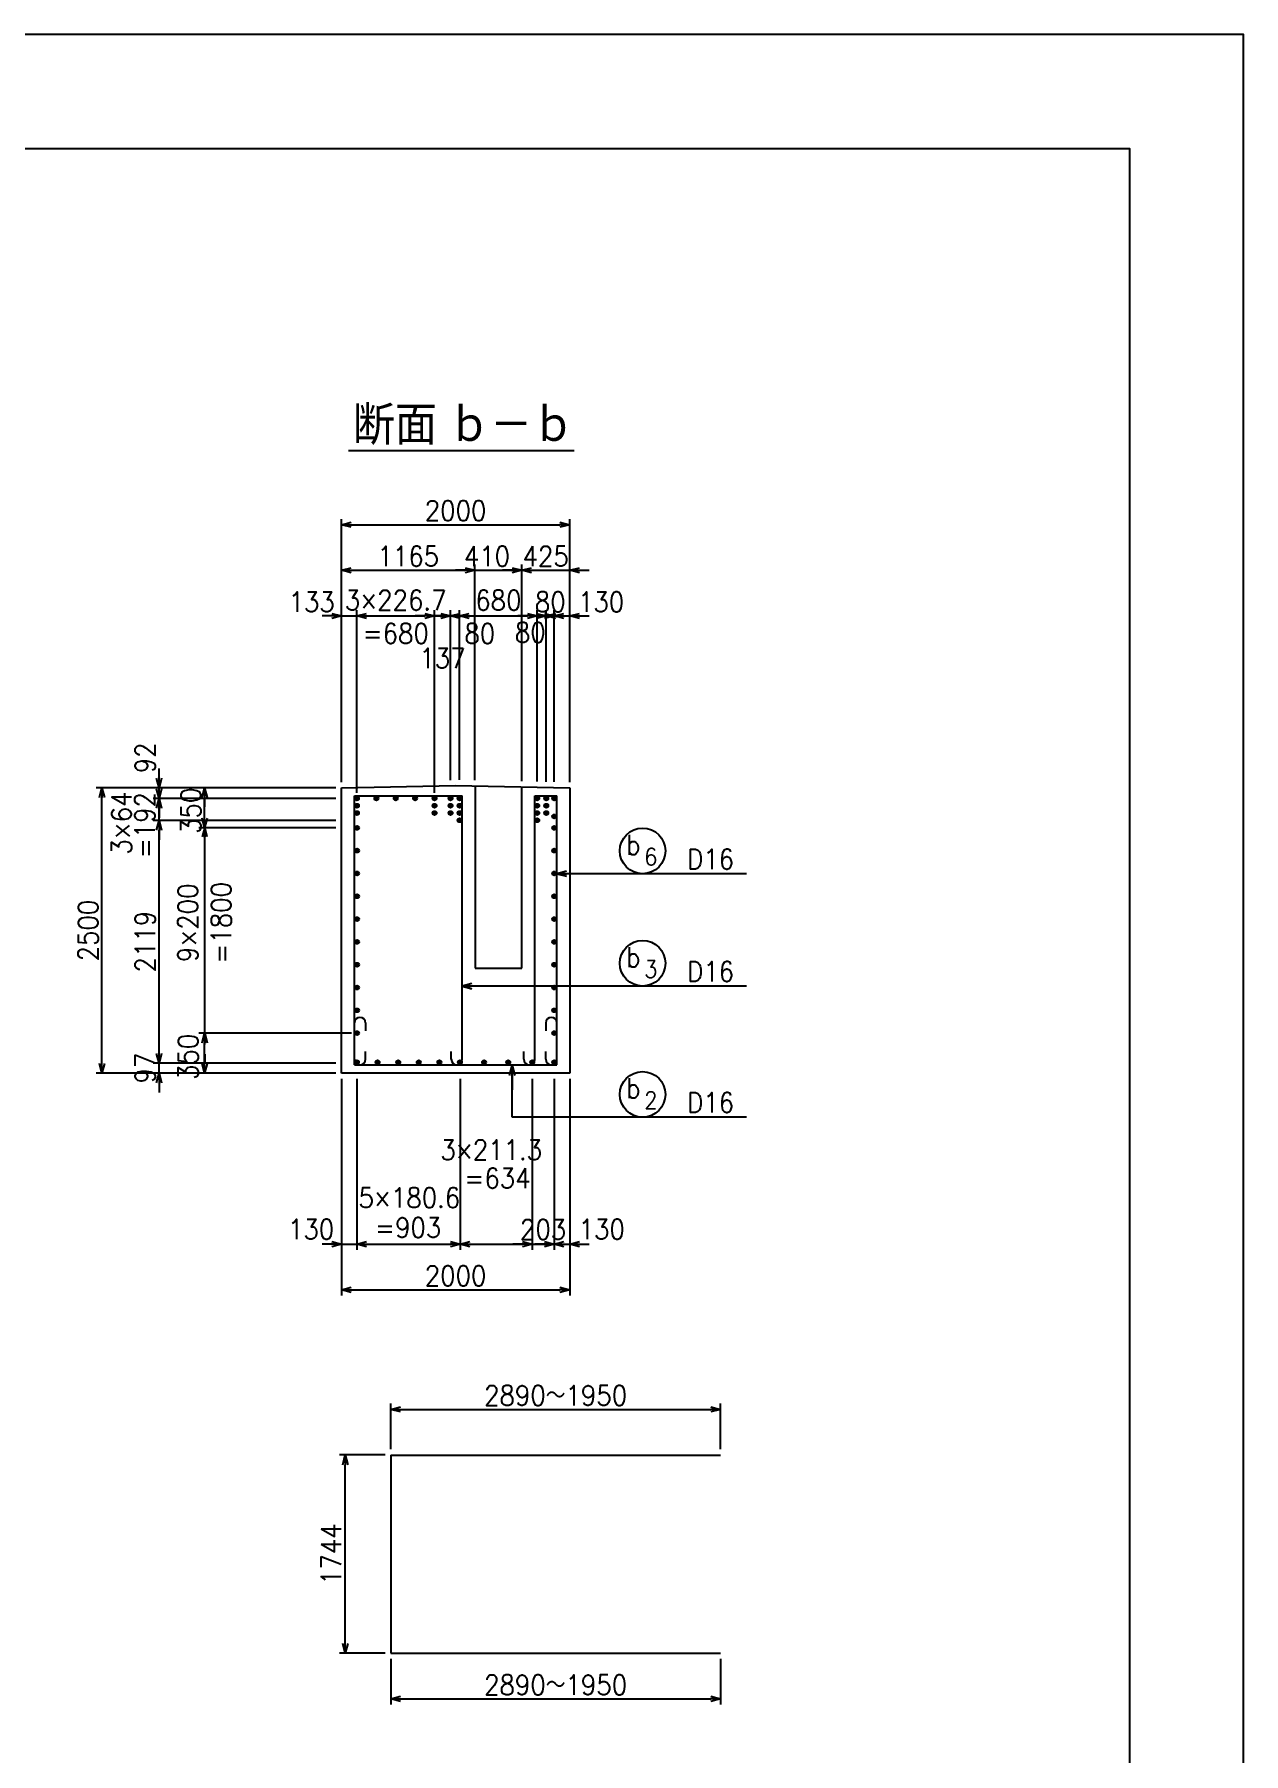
# Model space of a CAD drawing. Extents: x 22924 to 64974, y 77923 to 107623.
# Drawn here: x 54374 to 64974, y 92550 to 107623 of the extents above; entities that cross this region are included whole.
import ezdxf
from ezdxf.enums import TextEntityAlignment as Align

# ---------------------------------------------------------------- set-up
doc = ezdxf.new("R2010")
doc.units = 0
doc.header["$LTSCALE"] = 300
doc.header["$MEASUREMENT"] = 0
doc.layers.get('0').update_dxf_attribs({"linetype": 'CONTINUOUS'})
doc.layers.get('DEFPOINTS').update_dxf_attribs({"linetype": 'CONTINUOUS'})
for name, color, linetype in [('-ねじり鉄筋', 2, 'CONTINUOUS'), ('-コーベル', 2, 'CONTINUOUS'), ('-寸法', 1, 'CONTINUOUS'), ('-引き出し横', 1, 'CONTINUOUS'), ('-引き出し縦', 1, 'CONTINUOUS'), ('-構造', 3, 'CONTINUOUS'), ('-肋筋-桁', 3, 'CONTINUOUS'), ('-記号', 2, 'CONTINUOUS'), ('枠', 3, 'CONTINUOUS'), ('鉄筋', 2, 'CONTINUOUS')]:
    doc.layers.add(name, color=color, linetype=linetype)
doc.styles.add('MS明朝', font='MS PMincho.ttf')
doc.styles.add('romans', font='ROMANS.shx', dxfattribs={"width": 0.9, "bigfont": 'EXTFONT.shx'})
doc.styles.add('ｽﾀｲﾙ1', font='ROMANS.shx', dxfattribs={"bigfont": 'EXTFONT.shx'})
doc.dimstyles.new('ST-50', dxfattribs={"dimscale": 50, "dimtxt": 3.5, "dimasz": 1.7, "dimexe": 1, "dimexo": 1, "dimgap": 1, "dimtad": 0, "dimdec": 0, "dimzin": 0, "dimdsep": 46, "dimtxsty": 'romans', "dimblk": 'OPEN30', "dimcen": 1, "dimdle": 3, "dimclrd": 1, "dimclre": 1, "dimclrt": 3, "dimaunit": 1, "dimadec": 0, "dimazin": 0, "dimtfac": 1, "dimtdec": 0, "dimtix": 1, "dimtmove": 2, "dimatfit": 3, "dimldrblk": 'OPEN30', "dimfxl": 0, "dimtvp": 0.7, "dimtolj": 1, "dimtzin": 0, "dimarcsym": 0})
doc.dimstyles.new('矢', dxfattribs={"dimscale": 50, "dimtxt": 3.5, "dimasz": 1.7, "dimexe": 1, "dimexo": 0.7, "dimgap": 0.09, "dimtad": 0, "dimdec": 0, "dimzin": 0, "dimdsep": 46, "dimtxsty": 'romans', "dimblk": 'OPEN30', "dimcen": 1, "dimdle": 1, "dimclrd": 1, "dimclre": 1, "dimclrt": 3, "dimaunit": 1, "dimadec": 0, "dimazin": 0, "dimtfac": 1, "dimtdec": 0, "dimtix": 1, "dimtmove": 2, "dimatfit": 3, "dimldrblk": 'OPEN30', "dimfxl": 0, "dimtvp": 0.7, "dimtolj": 1, "dimtzin": 0, "dimarcsym": 0})

# ---------------------------------------------------------------- blocks, each defined once
blk = doc.blocks.new('_Open30')
at = {"color": 0, "lineweight": -2}
for p, q in [((-1, 0.27), (0, 0)), ((0, 0), (-1, -0.27)), ((0, 0), (-1, 0))]:
    blk.add_line(p, q, dxfattribs=at)
blk = doc.blocks.new('*D1')
at = {"layer": '-寸法', "color": 1, "linetype": 'Continuous', "lineweight": -2}
for p, q in [((57016, 101016), (55816, 101016)), ((55866, 100751), (55866, 100931)), ((57016, 100666), (55816, 100666))]:
    blk.add_line(p, q, dxfattribs=at)
at = {"layer": 'DEFPOINTS', "color": 0, "linetype": 'Continuous'}
for p in [(55866, 101016), (57066, 101016), (57066, 100666)]:
    blk.add_point(p, dxfattribs=at)
at = {"layer": '-寸法', "color": 1, "linetype": 'Continuous', "lineweight": -2, "xscale": 85, "yscale": 85, "zscale": 85}
for p, rotation in [((55866, 101016), 90), ((55866, 100666), 270)]:
    blk.add_blockref('_Open30', p, dxfattribs=dict(at, rotation=rotation))
at = {"layer": '-寸法', "color": 3, "linetype": 'Continuous', "insert": (55744, 100816), "char_height": 175, "attachment_point": 5, "rotation": 90, "style": 'romans'}
blk.add_mtext('\\A1;350', dxfattribs=at)
blk = doc.blocks.new('*D2')
at = {"layer": '-引き出し縦', "color": 1, "linetype": 'Continuous', "lineweight": -2}
for p, q in [((55466, 101101), (55466, 101186)), ((57016, 101016), (55416, 101016)), ((55466, 100924), (55466, 101016)), ((57016, 100924), (55416, 100924)), ((55466, 100839), (55466, 100754))]:
    blk.add_line(p, q, dxfattribs=at)
at = {"layer": 'DEFPOINTS', "color": 0, "linetype": 'Continuous'}
for p in [(55466, 101016), (57066, 101016), (57066, 100924)]:
    blk.add_point(p, dxfattribs=at)
at = {"layer": '-引き出し縦', "color": 1, "linetype": 'Continuous', "lineweight": -2, "xscale": 85, "yscale": 85, "zscale": 85}
for p, rotation in [((55466, 101016), 270), ((55466, 100924), 90)]:
    blk.add_blockref('_Open30', p, dxfattribs=dict(at, rotation=rotation))
at = {"layer": '-引き出し縦', "color": 3, "linetype": 'Continuous', "insert": (55344, 101280), "char_height": 175, "attachment_point": 5, "rotation": 90, "style": 'romans'}
blk.add_mtext('\\A1;92', dxfattribs=at)
blk = doc.blocks.new('*D3')
at = {"layer": '-引き出し縦', "color": 1, "linetype": 'Continuous', "lineweight": -2}
for p, q in [((55466, 101009), (55466, 101094)), ((57016, 100924), (55416, 100924)), ((55466, 100732), (55466, 100924)), ((57016, 100732), (55416, 100732)), ((55466, 100647), (55466, 100562))]:
    blk.add_line(p, q, dxfattribs=at)
at = {"layer": 'DEFPOINTS', "color": 0, "linetype": 'Continuous'}
for p in [(55466, 100924), (57066, 100924), (57066, 100732)]:
    blk.add_point(p, dxfattribs=at)
at = {"layer": '-引き出し縦', "color": 1, "linetype": 'Continuous', "lineweight": -2, "xscale": 85, "yscale": 85, "zscale": 85}
for p, rotation in [((55466, 100924), 270), ((55466, 100732), 90)]:
    blk.add_blockref('_Open30', p, dxfattribs=dict(at, rotation=rotation))
at = {"layer": '-引き出し縦', "color": 3, "linetype": 'Continuous', "insert": (55341, 100690), "char_height": 175, "attachment_point": 5, "rotation": 90, "style": 'romans'}
blk.add_mtext('\\A1;=192', dxfattribs=at)
blk = doc.blocks.new('*D4')
at = {"layer": '-引き出し縦', "color": 1, "linetype": 'Continuous', "lineweight": -2}
for p, q in [((55466, 98689), (55466, 98774)), ((57016, 98604), (55416, 98604)), ((55466, 98516), (55466, 98604)), ((57016, 98516), (55416, 98516)), ((55466, 98431), (55466, 98346))]:
    blk.add_line(p, q, dxfattribs=at)
at = {"layer": 'DEFPOINTS', "color": 0, "linetype": 'Continuous'}
for p in [(55466, 98604), (57066, 98604), (57066, 98516)]:
    blk.add_point(p, dxfattribs=at)
at = {"layer": '-引き出し縦', "color": 1, "linetype": 'Continuous', "lineweight": -2, "xscale": 85, "yscale": 85, "zscale": 85}
for p, rotation in [((55466, 98604), 270), ((55466, 98516), 90)]:
    blk.add_blockref('_Open30', p, dxfattribs=dict(at, rotation=rotation))
at = {"layer": '-引き出し縦', "color": 3, "linetype": 'Continuous', "insert": (55344, 98560), "char_height": 175, "attachment_point": 5, "rotation": 90, "style": 'romans'}
blk.add_mtext('\\A1;97', dxfattribs=at)
blk = doc.blocks.new('*D5')
at = {"layer": '-寸法', "color": 1, "linetype": 'Continuous', "lineweight": -2}
for p, q in [((57152, 98866), (55816, 98866)), ((55866, 98601), (55866, 98781)), ((57016, 98516), (55816, 98516))]:
    blk.add_line(p, q, dxfattribs=at)
at = {"layer": 'DEFPOINTS', "color": 0, "linetype": 'Continuous'}
for p in [(55866, 98866), (57202, 98866), (57066, 98516)]:
    blk.add_point(p, dxfattribs=at)
at = {"layer": '-寸法', "color": 1, "linetype": 'Continuous', "lineweight": -2, "xscale": 85, "yscale": 85, "zscale": 85}
for p, rotation in [((55866, 98866), 90), ((55866, 98516), 270)]:
    blk.add_blockref('_Open30', p, dxfattribs=dict(at, rotation=rotation))
at = {"layer": '-寸法', "color": 3, "linetype": 'Continuous', "insert": (55721, 98659), "char_height": 175, "attachment_point": 5, "rotation": 90, "style": 'romans'}
blk.add_mtext('\\A1;350', dxfattribs=at)
blk = doc.blocks.new('*D6')
at = {"layer": '-引き出し縦', "color": 1, "linetype": 'Continuous', "lineweight": -2}
for p, q in [((56966, 100732), (55416, 100732)), ((55466, 98689), (55466, 100647)), ((57016, 98604), (55416, 98604))]:
    blk.add_line(p, q, dxfattribs=at)
at = {"layer": 'DEFPOINTS', "color": 0, "linetype": 'Continuous'}
for p in [(55466, 100732), (57016, 100732), (57066, 98604)]:
    blk.add_point(p, dxfattribs=at)
at = {"layer": '-引き出し縦', "color": 1, "linetype": 'Continuous', "lineweight": -2, "xscale": 85, "yscale": 85, "zscale": 85}
for p, rotation in [((55466, 100732), 90), ((55466, 98604), 270)]:
    blk.add_blockref('_Open30', p, dxfattribs=dict(at, rotation=rotation))
at = {"layer": '-引き出し縦', "color": 3, "linetype": 'Continuous', "insert": (55344, 99668), "char_height": 175, "attachment_point": 5, "rotation": 90, "style": 'romans'}
blk.add_mtext('\\A1;2119', dxfattribs=at)
blk = doc.blocks.new('*D7')
at = {"layer": '-寸法', "color": 1, "linetype": 'Continuous', "lineweight": -2}
for p, q in [((57016, 101016), (54916, 101016)), ((54966, 98601), (54966, 100931)), ((57016, 98516), (54916, 98516))]:
    blk.add_line(p, q, dxfattribs=at)
at = {"layer": 'DEFPOINTS', "color": 0, "linetype": 'Continuous'}
for p in [(54966, 101016), (57066, 101016), (57066, 98516)]:
    blk.add_point(p, dxfattribs=at)
at = {"layer": '-寸法', "color": 1, "linetype": 'Continuous', "lineweight": -2, "xscale": 85, "yscale": 85, "zscale": 85}
for p, rotation in [((54966, 101016), 90), ((54966, 98516), 270)]:
    blk.add_blockref('_Open30', p, dxfattribs=dict(at, rotation=rotation))
at = {"layer": '-寸法', "color": 3, "linetype": 'Continuous', "insert": (54844, 99766), "char_height": 175, "attachment_point": 5, "rotation": 90, "style": 'romans'}
blk.add_mtext('\\A1;2500', dxfattribs=at)
blk = doc.blocks.new('*D127')
at = {"layer": '-寸法', "color": 1, "linetype": 'Continuous', "lineweight": -2}
for p, q in [((57499, 95218), (57499, 95618)), ((57584, 95568), (60303, 95568)), ((60388, 95218), (60388, 95618))]:
    blk.add_line(p, q, dxfattribs=at)
at = {"layer": 'DEFPOINTS', "color": 0, "linetype": 'Continuous'}
for p in [(60388, 95568), (57499, 95168), (60388, 95168)]:
    blk.add_point(p, dxfattribs=at)
at = {"layer": '-寸法', "color": 1, "linetype": 'Continuous', "lineweight": -2, "xscale": 85, "yscale": 85, "zscale": 85, "rotation": 180}
blk.add_blockref('_Open30', (57499, 95568), dxfattribs=at)
at = {"layer": '-寸法', "color": 1, "linetype": 'Continuous', "lineweight": -2, "xscale": 85, "yscale": 85, "zscale": 85}
blk.add_blockref('_Open30', (60388, 95568), dxfattribs=at)
at = {"layer": '-寸法', "color": 3, "linetype": 'Continuous', "insert": (58943, 95690), "char_height": 175, "attachment_point": 5, "style": 'romans'}
blk.add_mtext('\\A1;2890～1950', dxfattribs=at)
blk = doc.blocks.new('*D128')
at = {"layer": '-寸法', "color": 1, "linetype": 'Continuous', "lineweight": -2}
for p, q in [((57499, 93380), (57499, 92980)), ((60388, 93380), (60388, 92980)), ((57584, 93030), (60303, 93030))]:
    blk.add_line(p, q, dxfattribs=at)
at = {"layer": 'DEFPOINTS', "color": 0, "linetype": 'Continuous'}
for p in [(57499, 93430), (60388, 93430), (60388, 93030)]:
    blk.add_point(p, dxfattribs=at)
at = {"layer": '-寸法', "color": 1, "linetype": 'Continuous', "lineweight": -2, "xscale": 85, "yscale": 85, "zscale": 85, "rotation": 180}
blk.add_blockref('_Open30', (57499, 93030), dxfattribs=at)
at = {"layer": '-寸法', "color": 1, "linetype": 'Continuous', "lineweight": -2, "xscale": 85, "yscale": 85, "zscale": 85}
blk.add_blockref('_Open30', (60388, 93030), dxfattribs=at)
at = {"layer": '-寸法', "color": 3, "linetype": 'Continuous', "insert": (58943, 93152), "char_height": 175, "attachment_point": 5, "style": 'romans'}
blk.add_mtext('\\A1;2890～1950', dxfattribs=at)
blk = doc.blocks.new('*D132')
at = {"layer": '-寸法', "color": 1, "linetype": 'Continuous', "lineweight": -2}
for p, q in [((57449, 95168), (57049, 95168)), ((57099, 93515), (57099, 95083)), ((57449, 93430), (57049, 93430))]:
    blk.add_line(p, q, dxfattribs=at)
at = {"layer": 'DEFPOINTS', "color": 0, "linetype": 'Continuous'}
for p in [(57099, 95168), (57499, 95168), (57499, 93430)]:
    blk.add_point(p, dxfattribs=at)
at = {"layer": '-寸法', "color": 1, "linetype": 'Continuous', "lineweight": -2, "xscale": 85, "yscale": 85, "zscale": 85}
for p, rotation in [((57099, 95168), 90), ((57099, 93430), 270)]:
    blk.add_blockref('_Open30', p, dxfattribs=dict(at, rotation=rotation))
at = {"layer": '-寸法', "color": 3, "linetype": 'Continuous', "insert": (56976, 94299), "char_height": 175, "attachment_point": 5, "rotation": 90, "style": 'romans'}
blk.add_mtext('\\A1;1744', dxfattribs=at)
blk = doc.blocks.new('*D135')
at = {"layer": '-寸法', "color": 1, "linetype": 'Continuous', "lineweight": -2}
for p, q in [((58738, 98466), (58738, 96966)), ((58931, 98466), (58931, 96966)), ((58653, 97016), (58568, 97016)), ((58738, 97016), (58931, 97016)), ((59016, 97016), (59101, 97016))]:
    blk.add_line(p, q, dxfattribs=at)
at = {"layer": 'DEFPOINTS', "color": 0, "linetype": 'Continuous'}
for p in [(58738, 98516), (58931, 98516), (58931, 97016)]:
    blk.add_point(p, dxfattribs=at)
at = {"layer": '-寸法', "color": 1, "linetype": 'Continuous', "lineweight": -2, "xscale": 85, "yscale": 85, "zscale": 85}
blk.add_blockref('_Open30', (58738, 97016), dxfattribs=at)
at = {"layer": '-寸法', "color": 1, "linetype": 'Continuous', "lineweight": -2, "xscale": 85, "yscale": 85, "zscale": 85, "rotation": 180}
blk.add_blockref('_Open30', (58931, 97016), dxfattribs=at)
at = {"layer": '-寸法', "color": 3, "linetype": 'Continuous', "insert": (58833, 97145), "char_height": 175, "attachment_point": 5, "style": 'romans'}
blk.add_mtext('\\A1;203', dxfattribs=at)
blk = doc.blocks.new('*D136')
at = {"layer": '-寸法', "color": 1, "linetype": 'Continuous', "lineweight": -2}
for p, q in [((57066, 98466), (57066, 96566)), ((59066, 98466), (59066, 96566)), ((57151, 96616), (58981, 96616))]:
    blk.add_line(p, q, dxfattribs=at)
at = {"layer": 'DEFPOINTS', "color": 0, "linetype": 'Continuous'}
for p in [(57066, 98516), (59066, 98516), (59066, 96616)]:
    blk.add_point(p, dxfattribs=at)
at = {"layer": '-寸法', "color": 1, "linetype": 'Continuous', "lineweight": -2, "xscale": 85, "yscale": 85, "zscale": 85, "rotation": 180}
blk.add_blockref('_Open30', (57066, 96616), dxfattribs=at)
at = {"layer": '-寸法', "color": 1, "linetype": 'Continuous', "lineweight": -2, "xscale": 85, "yscale": 85, "zscale": 85}
blk.add_blockref('_Open30', (59066, 96616), dxfattribs=at)
at = {"layer": '-寸法', "color": 3, "linetype": 'Continuous', "insert": (58066, 96739), "char_height": 175, "attachment_point": 5, "style": 'romans'}
blk.add_mtext('\\A1;2000', dxfattribs=at)
blk = doc.blocks.new('*D137')
at = {"layer": '-寸法', "color": 1, "linetype": 'Continuous', "lineweight": -2}
for p, q in [((58105, 98466), (58105, 96966)), ((58738, 98466), (58738, 96966)), ((58190, 97016), (58653, 97016))]:
    blk.add_line(p, q, dxfattribs=at)
at = {"layer": 'DEFPOINTS', "color": 0, "linetype": 'Continuous'}
for p in [(58105, 98516), (58738, 98516), (58738, 97016)]:
    blk.add_point(p, dxfattribs=at)
at = {"layer": '-寸法', "color": 1, "linetype": 'Continuous', "lineweight": -2, "xscale": 85, "yscale": 85, "zscale": 85, "rotation": 180}
blk.add_blockref('_Open30', (58105, 97016), dxfattribs=at)
at = {"layer": '-寸法', "color": 1, "linetype": 'Continuous', "lineweight": -2, "xscale": 85, "yscale": 85, "zscale": 85}
blk.add_blockref('_Open30', (58738, 97016), dxfattribs=at)
at = {"layer": '-寸法', "color": 3, "linetype": 'Continuous', "insert": (58433, 97595), "char_height": 175, "attachment_point": 5, "style": 'romans'}
blk.add_mtext('\\A1;=634', dxfattribs=at)
blk = doc.blocks.new('*D138')
at = {"layer": '-寸法', "color": 1, "linetype": 'Continuous', "lineweight": -2}
for p, q in [((58646, 101075), (58646, 102974)), ((59066, 101066), (59066, 102974)), ((58561, 102924), (58476, 102924)), ((58646, 102924), (59066, 102924)), ((59151, 102924), (59236, 102924))]:
    blk.add_line(p, q, dxfattribs=at)
at = {"layer": 'DEFPOINTS', "color": 0, "linetype": 'Continuous'}
for p in [(59066, 102924), (58646, 101025), (59066, 101016)]:
    blk.add_point(p, dxfattribs=at)
at = {"layer": '-寸法', "color": 1, "linetype": 'Continuous', "lineweight": -2, "xscale": 85, "yscale": 85, "zscale": 85}
blk.add_blockref('_Open30', (58646, 102924), dxfattribs=at)
at = {"layer": '-寸法', "color": 1, "linetype": 'Continuous', "lineweight": -2, "xscale": 85, "yscale": 85, "zscale": 85, "rotation": 180}
blk.add_blockref('_Open30', (59066, 102924), dxfattribs=at)
at = {"layer": '-寸法', "color": 3, "linetype": 'Continuous', "insert": (58856, 103047), "char_height": 175, "attachment_point": 5, "style": 'romans'}
blk.add_mtext('\\A1;425', dxfattribs=at)
blk = doc.blocks.new('*D139')
at = {"layer": '-寸法', "color": 1, "linetype": 'Continuous', "lineweight": -2}
for p, q in [((58236, 101085), (58236, 102974)), ((58646, 101075), (58646, 102974)), ((58151, 102924), (58066, 102924)), ((58236, 102924), (58646, 102924)), ((58731, 102924), (58816, 102924))]:
    blk.add_line(p, q, dxfattribs=at)
at = {"layer": 'DEFPOINTS', "color": 0, "linetype": 'Continuous'}
for p in [(58646, 102924), (58236, 101035), (58646, 101025)]:
    blk.add_point(p, dxfattribs=at)
at = {"layer": '-寸法', "color": 1, "linetype": 'Continuous', "lineweight": -2, "xscale": 85, "yscale": 85, "zscale": 85}
blk.add_blockref('_Open30', (58236, 102924), dxfattribs=at)
at = {"layer": '-寸法', "color": 1, "linetype": 'Continuous', "lineweight": -2, "xscale": 85, "yscale": 85, "zscale": 85, "rotation": 180}
blk.add_blockref('_Open30', (58646, 102924), dxfattribs=at)
at = {"layer": '-寸法', "color": 3, "linetype": 'Continuous', "insert": (58341, 103047), "char_height": 175, "attachment_point": 5, "style": 'romans'}
blk.add_mtext('\\A1;410', dxfattribs=at)
blk = doc.blocks.new('*D140')
at = {"layer": '-寸法', "color": 1, "linetype": 'Continuous', "lineweight": -2}
for p, q in [((58101, 101136), (58101, 102574)), ((58186, 102524), (58696, 102524)), ((58781, 101122), (58781, 102574))]:
    blk.add_line(p, q, dxfattribs=at)
at = {"layer": 'DEFPOINTS', "color": 0, "linetype": 'Continuous'}
for p in [(58781, 102524), (58101, 101086), (58781, 101072)]:
    blk.add_point(p, dxfattribs=at)
at = {"layer": '-寸法', "color": 1, "linetype": 'Continuous', "lineweight": -2, "xscale": 85, "yscale": 85, "zscale": 85, "rotation": 180}
blk.add_blockref('_Open30', (58101, 102524), dxfattribs=at)
at = {"layer": '-寸法', "color": 1, "linetype": 'Continuous', "lineweight": -2, "xscale": 85, "yscale": 85, "zscale": 85}
blk.add_blockref('_Open30', (58781, 102524), dxfattribs=at)
at = {"layer": '-寸法', "color": 3, "linetype": 'Continuous', "insert": (58441, 102662), "char_height": 175, "attachment_point": 5, "style": 'romans'}
blk.add_mtext('\\A1;680', dxfattribs=at)
blk = doc.blocks.new('*D141')
at = {"layer": '-寸法', "color": 1, "linetype": 'Continuous', "lineweight": -2}
for p, q in [((57066, 101066), (57066, 103374)), ((57151, 103324), (58981, 103324)), ((59066, 101066), (59066, 103374))]:
    blk.add_line(p, q, dxfattribs=at)
at = {"layer": 'DEFPOINTS', "color": 0, "linetype": 'Continuous'}
for p in [(59066, 103324), (57066, 101016), (59066, 101016)]:
    blk.add_point(p, dxfattribs=at)
at = {"layer": '-寸法', "color": 1, "linetype": 'Continuous', "lineweight": -2, "xscale": 85, "yscale": 85, "zscale": 85, "rotation": 180}
blk.add_blockref('_Open30', (57066, 103324), dxfattribs=at)
at = {"layer": '-寸法', "color": 1, "linetype": 'Continuous', "lineweight": -2, "xscale": 85, "yscale": 85, "zscale": 85}
blk.add_blockref('_Open30', (59066, 103324), dxfattribs=at)
at = {"layer": '-寸法', "color": 3, "linetype": 'Continuous', "insert": (58066, 103447), "char_height": 175, "attachment_point": 5, "style": 'romans'}
blk.add_mtext('\\A1;2000', dxfattribs=at)
blk = doc.blocks.new('*D142')
at = {"layer": '-寸法', "color": 1, "linetype": 'Continuous', "lineweight": -2}
for p, q in [((57201, 98466), (57201, 96966)), ((58105, 98416), (58105, 96966)), ((57286, 97016), (58020, 97016))]:
    blk.add_line(p, q, dxfattribs=at)
at = {"layer": 'DEFPOINTS', "color": 0, "linetype": 'Continuous'}
for p in [(57201, 98516), (58105, 98466), (58105, 97016)]:
    blk.add_point(p, dxfattribs=at)
at = {"layer": '-寸法', "color": 1, "linetype": 'Continuous', "lineweight": -2, "xscale": 85, "yscale": 85, "zscale": 85, "rotation": 180}
blk.add_blockref('_Open30', (57201, 97016), dxfattribs=at)
at = {"layer": '-寸法', "color": 1, "linetype": 'Continuous', "lineweight": -2, "xscale": 85, "yscale": 85, "zscale": 85}
blk.add_blockref('_Open30', (58105, 97016), dxfattribs=at)
at = {"layer": '-寸法', "color": 3, "linetype": 'Continuous', "insert": (57650, 97162), "char_height": 175, "attachment_point": 5, "style": 'romans'}
blk.add_mtext('\\A1;=903', dxfattribs=at)
blk = doc.blocks.new('*D143')
at = {"layer": '-寸法', "color": 1, "linetype": 'Continuous', "lineweight": -2}
for p, q in [((57066, 98466), (57066, 96966)), ((57201, 98466), (57201, 96966)), ((56981, 97016), (56896, 97016)), ((57066, 97016), (57201, 97016)), ((57286, 97016), (57371, 97016))]:
    blk.add_line(p, q, dxfattribs=at)
at = {"layer": 'DEFPOINTS', "color": 0, "linetype": 'Continuous'}
for p in [(57066, 98516), (57201, 98516), (57201, 97016)]:
    blk.add_point(p, dxfattribs=at)
at = {"layer": '-寸法', "color": 1, "linetype": 'Continuous', "lineweight": -2, "xscale": 85, "yscale": 85, "zscale": 85}
blk.add_blockref('_Open30', (57066, 97016), dxfattribs=at)
at = {"layer": '-寸法', "color": 1, "linetype": 'Continuous', "lineweight": -2, "xscale": 85, "yscale": 85, "zscale": 85, "rotation": 180}
blk.add_blockref('_Open30', (57201, 97016), dxfattribs=at)
at = {"layer": '-寸法', "color": 3, "linetype": 'Continuous', "insert": (56799, 97147), "char_height": 175, "attachment_point": 5, "style": 'romans'}
blk.add_mtext('\\A1;130', dxfattribs=at)
blk = doc.blocks.new('*D144')
at = {"layer": '-構造', "color": 1, "linetype": 'Continuous', "lineweight": -2}
for p, q in [((57201, 100974), (57201, 102574)), ((57286, 102524), (57796, 102524)), ((57881, 100974), (57881, 102574))]:
    blk.add_line(p, q, dxfattribs=at)
at = {"layer": 'DEFPOINTS', "color": 0, "linetype": 'Continuous'}
for p in [(57881, 102524), (57201, 100924), (57881, 100924)]:
    blk.add_point(p, dxfattribs=at)
at = {"layer": '-構造', "color": 1, "linetype": 'Continuous', "lineweight": -2, "xscale": 85, "yscale": 85, "zscale": 85, "rotation": 180}
blk.add_blockref('_Open30', (57201, 102524), dxfattribs=at)
at = {"layer": '-構造', "color": 1, "linetype": 'Continuous', "lineweight": -2, "xscale": 85, "yscale": 85, "zscale": 85}
blk.add_blockref('_Open30', (57881, 102524), dxfattribs=at)
at = {"layer": '-構造', "color": 3, "linetype": 'Continuous', "insert": (57541, 102517), "char_height": 175, "attachment_point": 5, "style": 'romans'}
blk.add_mtext('\\A1;3×226.7\\P=680', dxfattribs=at)
blk = doc.blocks.new('*D145')
at = {"layer": '-寸法', "color": 1, "linetype": 'Continuous', "lineweight": -2}
for p, q in [((56981, 102524), (56896, 102524)), ((57066, 101066), (57066, 102574)), ((57066, 102524), (57201, 102524)), ((57201, 101069), (57201, 102574)), ((57286, 102524), (57371, 102524))]:
    blk.add_line(p, q, dxfattribs=at)
at = {"layer": 'DEFPOINTS', "color": 0, "linetype": 'Continuous'}
for p in [(57201, 102524), (57066, 101016), (57201, 101019)]:
    blk.add_point(p, dxfattribs=at)
at = {"layer": '-寸法', "color": 1, "linetype": 'Continuous', "lineweight": -2, "xscale": 85, "yscale": 85, "zscale": 85}
blk.add_blockref('_Open30', (57066, 102524), dxfattribs=at)
at = {"layer": '-寸法', "color": 1, "linetype": 'Continuous', "lineweight": -2, "xscale": 85, "yscale": 85, "zscale": 85, "rotation": 180}
blk.add_blockref('_Open30', (57201, 102524), dxfattribs=at)
at = {"layer": '-寸法', "color": 3, "linetype": 'Continuous', "insert": (56804, 102647), "char_height": 175, "attachment_point": 5, "style": 'romans'}
blk.add_mtext('\\A1;133', dxfattribs=at)
blk = doc.blocks.new('*D146')
at = {"layer": '-寸法', "color": 1, "linetype": 'Continuous', "lineweight": -2}
for p, q in [((57066, 101066), (57066, 102974)), ((58236, 101085), (58236, 102974)), ((57151, 102924), (58151, 102924))]:
    blk.add_line(p, q, dxfattribs=at)
at = {"layer": 'DEFPOINTS', "color": 0, "linetype": 'Continuous'}
for p in [(58236, 102924), (57066, 101016), (58236, 101035)]:
    blk.add_point(p, dxfattribs=at)
at = {"layer": '-寸法', "color": 1, "linetype": 'Continuous', "lineweight": -2, "xscale": 85, "yscale": 85, "zscale": 85, "rotation": 180}
blk.add_blockref('_Open30', (57066, 102924), dxfattribs=at)
at = {"layer": '-寸法', "color": 1, "linetype": 'Continuous', "lineweight": -2, "xscale": 85, "yscale": 85, "zscale": 85}
blk.add_blockref('_Open30', (58236, 102924), dxfattribs=at)
at = {"layer": '-寸法', "color": 3, "linetype": 'Continuous', "insert": (57651, 103047), "char_height": 175, "attachment_point": 5, "style": 'romans'}
blk.add_mtext('\\A1;1165', dxfattribs=at)
blk = doc.blocks.new('*D147')
at = {"layer": '-構造', "color": 1, "linetype": 'Continuous', "lineweight": -2}
for p, q in [((57796, 102524), (57711, 102524)), ((57881, 100974), (57881, 102574)), ((57881, 102524), (58021, 102524)), ((58021, 101135), (58021, 102574)), ((58106, 102524), (58191, 102524))]:
    blk.add_line(p, q, dxfattribs=at)
at = {"layer": 'DEFPOINTS', "color": 0, "linetype": 'Continuous'}
for p in [(58021, 102524), (58021, 101085), (57881, 100924)]:
    blk.add_point(p, dxfattribs=at)
at = {"layer": '-構造', "color": 1, "linetype": 'Continuous', "lineweight": -2, "xscale": 85, "yscale": 85, "zscale": 85}
blk.add_blockref('_Open30', (57881, 102524), dxfattribs=at)
at = {"layer": '-構造', "color": 1, "linetype": 'Continuous', "lineweight": -2, "xscale": 85, "yscale": 85, "zscale": 85, "rotation": 180}
blk.add_blockref('_Open30', (58021, 102524), dxfattribs=at)
at = {"layer": '-構造', "color": 3, "linetype": 'Continuous', "insert": (57951, 102154), "char_height": 175, "attachment_point": 5, "style": 'romans'}
blk.add_mtext('\\A1;137', dxfattribs=at)
blk = doc.blocks.new('*D148')
at = {"layer": '-寸法', "color": 1, "linetype": 'Continuous', "lineweight": -2}
for p, q in [((57936, 102524), (57851, 102524)), ((58021, 101085), (58021, 102574)), ((58021, 102524), (58101, 102524)), ((58101, 101086), (58101, 102574)), ((58186, 102524), (58271, 102524))]:
    blk.add_line(p, q, dxfattribs=at)
at = {"layer": 'DEFPOINTS', "color": 0, "linetype": 'Continuous'}
for p in [(58101, 102524), (58021, 101035), (58101, 101036)]:
    blk.add_point(p, dxfattribs=at)
at = {"layer": '-寸法', "color": 1, "linetype": 'Continuous', "lineweight": -2, "xscale": 85, "yscale": 85, "zscale": 85}
blk.add_blockref('_Open30', (58021, 102524), dxfattribs=at)
at = {"layer": '-寸法', "color": 1, "linetype": 'Continuous', "lineweight": -2, "xscale": 85, "yscale": 85, "zscale": 85, "rotation": 180}
blk.add_blockref('_Open30', (58101, 102524), dxfattribs=at)
at = {"layer": '-寸法', "color": 3, "linetype": 'Continuous', "insert": (58278, 102370), "char_height": 175, "attachment_point": 5, "style": 'romans'}
blk.add_mtext('\\A1;80', dxfattribs=at)
blk = doc.blocks.new('*D149')
at = {"layer": '-寸法', "color": 1, "linetype": 'Continuous', "lineweight": -2}
for p, q in [((58931, 98466), (58931, 96966)), ((59066, 98466), (59066, 96966)), ((58846, 97016), (58761, 97016)), ((58931, 97016), (59066, 97016)), ((59151, 97016), (59236, 97016))]:
    blk.add_line(p, q, dxfattribs=at)
at = {"layer": 'DEFPOINTS', "color": 0, "linetype": 'Continuous'}
for p in [(58931, 98516), (59066, 98516), (59066, 97016)]:
    blk.add_point(p, dxfattribs=at)
at = {"layer": '-寸法', "color": 1, "linetype": 'Continuous', "lineweight": -2, "xscale": 85, "yscale": 85, "zscale": 85}
blk.add_blockref('_Open30', (58931, 97016), dxfattribs=at)
at = {"layer": '-寸法', "color": 1, "linetype": 'Continuous', "lineweight": -2, "xscale": 85, "yscale": 85, "zscale": 85, "rotation": 180}
blk.add_blockref('_Open30', (59066, 97016), dxfattribs=at)
at = {"layer": '-寸法', "color": 3, "linetype": 'Continuous', "insert": (59347, 97147), "char_height": 175, "attachment_point": 5, "style": 'romans'}
blk.add_mtext('\\A1;130', dxfattribs=at)
blk = doc.blocks.new('*D150')
at = {"layer": '-寸法', "color": 1, "linetype": 'Continuous', "lineweight": -2}
for p, q in [((58776, 102524), (58691, 102524)), ((58861, 101120), (58861, 102574)), ((58861, 102524), (58931, 102524)), ((58931, 101069), (58931, 102574)), ((59016, 102524), (59101, 102524))]:
    blk.add_line(p, q, dxfattribs=at)
at = {"layer": 'DEFPOINTS', "color": 0, "linetype": 'Continuous'}
for p in [(58931, 102524), (58861, 101070), (58931, 101019)]:
    blk.add_point(p, dxfattribs=at)
at = {"layer": '-寸法', "color": 1, "linetype": 'Continuous', "lineweight": -2, "xscale": 85, "yscale": 85, "zscale": 85}
blk.add_blockref('_Open30', (58861, 102524), dxfattribs=at)
at = {"layer": '-寸法', "color": 1, "linetype": 'Continuous', "lineweight": -2, "xscale": 85, "yscale": 85, "zscale": 85, "rotation": 180}
blk.add_blockref('_Open30', (58931, 102524), dxfattribs=at)
at = {"layer": '-寸法', "color": 3, "linetype": 'Continuous', "insert": (58896, 102647), "char_height": 175, "attachment_point": 5, "style": 'romans'}
blk.add_mtext('\\A1;80', dxfattribs=at)
blk = doc.blocks.new('*D151')
at = {"layer": '-寸法', "color": 1, "linetype": 'Continuous', "lineweight": -2}
for p, q in [((58846, 102524), (58761, 102524)), ((58931, 101069), (58931, 102574)), ((58931, 102524), (59066, 102524)), ((59066, 101066), (59066, 102574)), ((59151, 102524), (59236, 102524))]:
    blk.add_line(p, q, dxfattribs=at)
at = {"layer": 'DEFPOINTS', "color": 0, "linetype": 'Continuous'}
for p in [(59066, 102524), (58931, 101019), (59066, 101016)]:
    blk.add_point(p, dxfattribs=at)
at = {"layer": '-寸法', "color": 1, "linetype": 'Continuous', "lineweight": -2, "xscale": 85, "yscale": 85, "zscale": 85}
blk.add_blockref('_Open30', (58931, 102524), dxfattribs=at)
at = {"layer": '-寸法', "color": 1, "linetype": 'Continuous', "lineweight": -2, "xscale": 85, "yscale": 85, "zscale": 85, "rotation": 180}
blk.add_blockref('_Open30', (59066, 102524), dxfattribs=at)
at = {"layer": '-寸法', "color": 3, "linetype": 'Continuous', "insert": (59342, 102647), "char_height": 175, "attachment_point": 5, "style": 'romans'}
blk.add_mtext('\\A1;130', dxfattribs=at)
blk = doc.blocks.new('*D152')
at = {"layer": '-寸法', "color": 1, "linetype": 'Continuous', "lineweight": -2}
for p, q in [((58696, 102524), (58611, 102524)), ((58781, 101072), (58781, 102574)), ((58781, 102524), (58861, 102524)), ((58861, 101070), (58861, 102574)), ((58946, 102524), (59031, 102524))]:
    blk.add_line(p, q, dxfattribs=at)
at = {"layer": 'DEFPOINTS', "color": 0, "linetype": 'Continuous'}
for p in [(58861, 102524), (58781, 101022), (58861, 101020)]:
    blk.add_point(p, dxfattribs=at)
at = {"layer": '-寸法', "color": 1, "linetype": 'Continuous', "lineweight": -2, "xscale": 85, "yscale": 85, "zscale": 85}
blk.add_blockref('_Open30', (58781, 102524), dxfattribs=at)
at = {"layer": '-寸法', "color": 1, "linetype": 'Continuous', "lineweight": -2, "xscale": 85, "yscale": 85, "zscale": 85, "rotation": 180}
blk.add_blockref('_Open30', (58861, 102524), dxfattribs=at)
at = {"layer": '-寸法', "color": 3, "linetype": 'Continuous', "insert": (58721, 102380), "char_height": 175, "attachment_point": 5, "style": 'romans'}
blk.add_mtext('\\A1;80', dxfattribs=at)

msp = doc.modelspace()

# ---------------------------------------------------------------- linework, layer by layer
at = {"layer": '-ねじり鉄筋', "color": 2, "linetype": 'Continuous'}
for centre, radius in [((58930.6, 100766.3), 17.5), ((58930.6, 100766.3), 8.75), ((57202.4, 100666.3), 17.5), ((57202.4, 100666.3), 8.75), ((58930.6, 100666.3), 17.5), ((58930.6, 100666.3), 8.75), ((57202.4, 100466.3), 17.5), ((57202.4, 100466.3), 8.75), ((58930.6, 100466.3), 17.5), ((58930.6, 100466.3), 8.75), ((57202.4, 100266.3), 17.5), ((57202.4, 100266.3), 8.75), ((58930.6, 100266.3), 17.5), ((58930.6, 100266.3), 8.75), ((57202.4, 100066.3), 17.5), ((57202.4, 100066.3), 8.75), ((58930.6, 100066.3), 17.5), ((58930.6, 100066.3), 8.75), ((57202.4, 99866.3), 17.5), ((57202.4, 99866.3), 8.75), ((58930.6, 99866.3), 17.5), ((58930.6, 99866.3), 8.75), ((57202.4, 99666.3), 17.5), ((57202.4, 99666.3), 8.75), ((58930.6, 99666.3), 17.5), ((58930.6, 99666.3), 8.75), ((57202.4, 99466.3), 17.5), ((58930.6, 99466.3), 17.5), ((57202.4, 99466.3), 8.75), ((58930.6, 99466.3), 8.75), ((57202.4, 99266.3), 17.5), ((57202.4, 99266.3), 8.75), ((58930.6, 99266.3), 17.5), ((58930.6, 99266.3), 8.75), ((57202.4, 99066.3), 17.5), ((57202.4, 99066.3), 8.75), ((58930.6, 99066.3), 17.5), ((58930.6, 99066.3), 8.75), ((57202.4, 98866.3), 17.5), ((58930.6, 98866.3), 17.5), ((57202.4, 98866.3), 8.75), ((58930.6, 98866.3), 8.75), ((57201.4, 98611.3), 17.5), ((57201.4, 98611.3), 8.75), ((57382.1, 98611.3), 17.5), ((57382.1, 98611.3), 8.75), ((57562.7, 98611.3), 17.5), ((57562.7, 98611.3), 8.75), ((57743.3, 98611.3), 17.5), ((57743.3, 98611.3), 8.75), ((57923.9, 98611.3), 17.5), ((57923.9, 98611.3), 8.75), ((58104.5, 98611.3), 17.5), ((58104.5, 98611.3), 8.75), ((58315.8, 98611.3), 17.5), ((58315.8, 98611.3), 8.75), ((58527.1, 98611.3), 17.5), ((58527.1, 98611.3), 8.75), ((58738.4, 98611.3), 17.5), ((58738.4, 98611.3), 8.75), ((58931.4, 98611.3), 17.5), ((58931.4, 98611.3), 8.75)]:
    msp.add_circle(centre, radius, dxfattribs=at)
at = {"layer": '-コーベル', "color": 2, "linetype": 'Continuous'}
for centre, radius in [((58021.4, 100924.3), 17.5), ((58021.4, 100860.3), 17.5), ((58021.4, 100924.3), 8.75), ((58021.4, 100860.3), 8.75), ((58101.4, 100924.3), 17.5), ((58101.4, 100860.3), 17.5), ((58101.4, 100924.3), 8.75), ((58101.4, 100860.3), 8.75), ((58781.4, 100924.3), 17.5), ((58781.4, 100860.3), 17.5), ((58781.4, 100924.3), 8.75), ((58781.4, 100860.3), 8.75), ((58861.4, 100924.3), 17.5), ((58861.4, 100860.3), 17.5), ((58861.4, 100924.3), 8.75), ((58861.4, 100860.3), 8.75), ((58021.4, 100796.3), 17.5), ((58021.4, 100796.3), 8.75), ((58101.4, 100796.3), 17.5), ((58101.4, 100732.3), 17.5), ((58101.4, 100796.3), 8.75), ((58101.4, 100732.3), 8.75), ((58781.4, 100796.3), 17.5), ((58781.4, 100732.3), 17.5), ((58781.4, 100796.3), 8.75), ((58781.4, 100732.3), 8.75), ((58861.4, 100796.3), 17.5), ((58861.4, 100796.3), 8.75)]:
    msp.add_circle(centre, radius, dxfattribs=at)
at = {"layer": '-寸法', "linetype": 'Continuous'}
msp.add_line((55866.4, 99505.5), (55866.4, 100477), dxfattribs=at)
at = {"layer": '-引き出し横', "linetype": 'Continuous'}
for p, q in [((58561.5, 98129.4), (58561.5, 98581.4)), ((60616.2, 98129.4), (58561.5, 98129.4))]:
    msp.add_line(p, q, dxfattribs=at)
at = {"layer": '-引き出し横', "linetype": 'Continuous', "flags": 128}
for points in [[(60616.2, 100264.3), (58972.1, 100264.3)], [(60616.2, 99278.7), (58123.9, 99278.7)]]:
    msp.add_lwpolyline(points, dxfattribs=at)
at = {"layer": '-引き出し横', "linetype": 'Continuous'}
for centre in [(59705.3, 100464.3), (59705.3, 99478.7), (59705.3, 98329.4)]:
    msp.add_circle(centre, 200, dxfattribs=at)
at = {"layer": '-引き出し縦', "color": 1, "linetype": 'Continuous'}
for p, q in [((55866.4, 100851.3), (55866.4, 100936.3)), ((55866.4, 98766.3), (55866.4, 100666.3)), ((55866.4, 98681.3), (55866.4, 98596.3))]:
    msp.add_line(p, q, dxfattribs=at)
at = {"layer": '-構造', "color": 3, "linetype": 'Continuous'}
for p, q in [((57066.4, 101016.3), (58066.4, 101036.3)), ((57066.4, 98516.3), (57066.4, 101016.3)), ((58066.4, 101036.3), (59066.4, 101016.3)), ((58236.4, 101034.9), (58236.4, 99436.3)), ((58646.4, 99436.3), (58646.4, 101026.7)), ((59066.4, 101016.3), (59066.4, 98516.3)), ((58236.4, 99436.3), (58646.4, 99436.3)), ((59066.4, 98516.3), (57066.4, 98516.3))]:
    msp.add_line(p, q, dxfattribs=at)
at = {"layer": '-肋筋-桁', "color": 3, "linetype": 'Continuous'}
for p, q in [((57179.9, 98588.8), (57179.9, 100946.8)), ((57179.9, 100946.8), (58123.9, 100946.8)), ((58123.9, 98636.8), (58123.9, 100946.8)), ((58759.9, 98626.8), (58759.9, 100946.8)), ((58759.9, 100946.8), (58953.1, 100946.8)), ((58953.1, 98588.8), (58953.1, 100946.8)), ((57275.9, 98956.8), (57275.9, 98886.8)), ((58857.1, 98956.8), (58857.1, 98886.8)), ((57179.9, 98588.8), (58953.1, 98588.8)), ((57275.9, 98636.8), (57275.9, 98706.8)), ((58027.9, 98636.8), (58027.9, 98706.8)), ((58663.4, 98636.8), (58663.4, 98706.8)), ((58857.1, 98636.8), (58857.1, 98706.8))]:
    msp.add_line(p, q, dxfattribs=at)
for centre, start, end in [((57227.9, 98956.8), 0, 180), ((58905.1, 98956.8), 0, 180), ((57227.9, 98636.8), 180, 0), ((58075.9, 98636.8), 180, 0), ((58711.4, 98636.8), 180, 0), ((58905.1, 98636.8), 180, 0)]:
    msp.add_arc(centre, 48, start, end, dxfattribs=at)
at = {"layer": '-記号', "linetype": 'Continuous'}
msp.add_line((57126.7, 103974), (59106.1, 103974), dxfattribs=at)
at = {"layer": '枠', "color": 1, "linetype": 'Continuous', "flags": 128}
msp.add_lwpolyline([(22924.1, 107622.8), (22924.1, 77922.8), (64974.1, 77922.8), (64974.1, 107622.8), (22924.1, 107622.8)], dxfattribs=at)
at = {"layer": '枠', "color": 2, "linetype": 'Continuous', "flags": 128}
msp.add_lwpolyline([(24424.1, 78922.8), (24424.1, 106622.8), (63974.1, 106622.8), (63974.1, 78922.8), (24424.1, 78922.8)], dxfattribs=at)
at = {"layer": '鉄筋', "linetype": 'Continuous'}
for p, q in [((57498.6, 95167.5), (60388.1, 95167.5)), ((57498.6, 95167.5), (57498.6, 93429.5)), ((57498.6, 93429.5), (60388.1, 93429.5))]:
    msp.add_line(p, q, dxfattribs=at)
at = {"layer": '鉄筋', "color": 2, "linetype": 'Continuous'}
for centre, radius in [((57201.4, 100924.3), 17.5), ((57201.4, 100860.3), 17.5), ((57201.4, 100924.3), 8.75), ((57201.4, 100860.3), 8.75), ((57371.4, 100924.3), 17.5), ((57371.4, 100924.3), 8.75), ((57541.4, 100924.3), 17.5), ((57541.4, 100924.3), 8.75), ((57711.4, 100924.3), 17.5), ((57711.4, 100924.3), 8.75), ((57881.4, 100924.3), 17.5), ((57881.4, 100860.3), 17.5), ((57881.4, 100924.3), 8.75), ((57881.4, 100860.3), 8.75), ((58931.4, 100924.3), 17.5), ((58931.4, 100924.3), 8.75), ((57201.4, 100796.3), 17.5), ((57201.4, 100796.3), 8.75), ((57881.4, 100796.3), 17.5), ((57881.4, 100796.3), 8.75)]:
    msp.add_circle(centre, radius, dxfattribs=at)

# ---------------------------------------------------------------- block references
at = {"layer": '-引き出し横', "color": 1, "linetype": 'Continuous', "extrusion": (0, 0, -1), "xscale": 85, "yscale": 85, "zscale": 85}
for p in [(-58954.5, 100264.3), (-58123.9, 99278.7)]:
    msp.add_blockref('_Open30', p, dxfattribs=at)
at = {"layer": '-引き出し縦', "color": 1, "linetype": 'Continuous', "yscale": 85, "zscale": 85}
for p, xscale, rotation in [((55866.4, 100671.9), -85, 270), ((55866.4, 98866.3), 85, 90)]:
    msp.add_blockref('_Open30', p, dxfattribs=dict(at, xscale=xscale, rotation=rotation))

# ---------------------------------------------------------------- texts
at = {"layer": '-寸法', "color": 3, "linetype": 'Continuous', "style": 'romans', "width": 0.9}
msp.add_text('3×64', height=175, rotation=90, dxfattribs=at).set_placement((55223.6, 100708), align=Align.CENTER)
for s, p in [('3×211.3', (58378.7, 97754.5)), ('5×180.6', (57661, 97336.3))]:
    msp.add_text(s, height=175, dxfattribs=at).set_placement(p, align=Align.CENTER)
at = {"layer": '-引き出し横', "color": 3, "style": 'ｽﾀｲﾙ1', "width": 0.9}
for s, height, p in [('b', 175, (59559.4, 100430.4)), ('6', 150, (59719.6, 100337.8)), ('D16', 175, (60095.4, 100304.8)), ('b', 175, (59559.4, 99444.8)), ('3', 150, (59719.6, 99352.2)), ('D16', 175, (60095.4, 99319.2)), ('b', 175, (59559.4, 98295.5)), ('2', 150, (59719.6, 98202.9)), ('D16', 175, (60095.4, 98169.9))]:
    msp.add_text(s, height=height, dxfattribs=at).set_placement(p)
at = {"layer": '-引き出し縦', "color": 3, "linetype": 'Continuous', "insert": (55865, 99833.6), "char_height": 175, "attachment_point": 5, "rotation": 90, "style": 'romans'}
msp.add_mtext('9×200\\P=1800', dxfattribs=at)
at = {"layer": '-記号', "style": 'MS明朝', "width": 0.9}
msp.add_text('断面 ｂ－ｂ', height=300, dxfattribs=at).set_placement((58135.6, 104059), align=Align.CENTER)

# ---------------------------------------------------------------- dimensions: what is measured, and where the dimension line sits
at = {"layer": '-寸法', "linetype": 'Continuous'}
for base, p1, p2, picture, middle in [((59066.4, 103324.1), (57066.4, 101016.3), (59066.4, 101016.3), '*D141', (58066.4, 103446.6)), ((59066.4, 96616.5), (57066.4, 98516.3), (59066.4, 98516.3), '*D136', (58066.4, 96739))]:
    dim = msp.add_linear_dim(base=base, p1=p1, p2=p2, dimstyle='ST-50', dxfattribs=at)
    dim.commit()
    dim.dimension.update_dxf_attribs({"geometry": picture, "text_midpoint": middle})
for base, p1, p2, text, picture, middle in [((58236.4, 102924.1), (57066.4, 101016.3), (58236.4, 101034.9), '1165', '*D146', (57651.4, 103046.6)), ((59066.4, 102924.1), (58646.4, 101024.7), (59066.4, 101016.3), '425', '*D138', (58856.4, 103046.6)), ((58931.4, 102524.1), (58861.4, 101070.4), (58931.4, 101019), '80', '*D150', (58896.4, 102646.6)), ((60388.1, 95567.5), (57498.6, 95167.5), (60388.1, 95167.5), '2890～1950', '*D127', (58943.4, 95690)), ((60388.1, 93029.5), (57498.6, 93429.5), (60388.1, 93429.5), '2890～1950', '*D128', (58943.4, 93152))]:
    dim = msp.add_linear_dim(base=base, p1=p1, p2=p2, text=text, dimstyle='ST-50', dxfattribs=at)
    dim.commit()
    dim.dimension.update_dxf_attribs({"geometry": picture, "text_midpoint": middle})
dim = msp.add_linear_dim(base=(58646.4, 102924.1), p1=(58236.4, 101034.9), p2=(58646.4, 101024.7), dimstyle='ST-50', dxfattribs=at)
dim.commit()
dim.dimension.update_dxf_attribs({"geometry": '*D139', "text_midpoint": (58341.5, 103046.6), "dimtype": 160})
for base, p1, p2, text, picture, middle in [((57201.4, 102524.1), (57066.4, 101016.3), (57201.4, 101019), '133', '*D145', (56804.1, 102646.6)), ((59066.4, 102524.1), (58931.4, 101019), (59066.4, 101016.3), '130', '*D151', (59341.9, 102646.6)), ((57201.4, 97016.5), (57066.4, 98516.3), (57201.4, 98516.3), '130', '*D143', (56798.7, 97147.2)), ((58104.5, 97016.5), (57201.4, 98516.3), (58104.5, 98466.3), '=903', '*D142', (57649.7, 97161.8)), ((58738.4, 97016.5), (58104.5, 98516.3), (58738.4, 98516.3), '=634', '*D137', (58433.1, 97595.3)), ((58931.4, 97016.5), (58738.4, 98516.3), (58931.4, 98516.3), '203', '*D135', (58833.3, 97144.9)), ((59066.4, 97016.5), (58931.4, 98516.3), (59066.4, 98516.3), '130', '*D149', (59346.7, 97147.2))]:
    dim = msp.add_linear_dim(base=base, p1=p1, p2=p2, text=text, dimstyle='ST-50', dxfattribs=at)
    dim.commit()
    dim.dimension.update_dxf_attribs({"geometry": picture, "text_midpoint": middle, "dimtype": 160})
dim = msp.add_linear_dim(base=(58781.4, 102524.1), p1=(58101.4, 101085.6), p2=(58781.4, 101072), dimstyle='ST-50', override={"dimtad": 1}, dxfattribs=at)
dim.commit()
dim.dimension.update_dxf_attribs({"geometry": '*D140', "text_midpoint": (58441.4, 102661.6)})
for base, p1, p2, picture, middle in [((58101.4, 102524.1), (58021.4, 101035.4), (58101.4, 101035.6), '*D148', (58277.8, 102369.6)), ((58861.4, 102524.1), (58781.4, 101022), (58861.4, 101020.4), '*D152', (58721.5, 102380))]:
    dim = msp.add_linear_dim(base=base, p1=p1, p2=p2, dimstyle='ST-50', override={"dimblk1": 'NONE', "dimblk2": 'NONE', "dimsah": 1}, dxfattribs=at)
    dim.commit()
    dim.dimension.update_dxf_attribs({"geometry": picture, "text_midpoint": middle, "dimtype": 160})
dim = msp.add_linear_dim(base=(54966.4, 101016.3), p1=(57066.4, 98516.3), p2=(57066.4, 101016.3), angle=90, dimstyle='ST-50', dxfattribs=at)
dim.commit()
dim.dimension.update_dxf_attribs({"geometry": '*D7', "text_midpoint": (54843.9, 99766.3)})
for base, p1, p2, picture, middle in [((55866.4, 101016.3), (57066.4, 100666.3), (57066.4, 101016.3), '*D1', (55743.9, 100816.3)), ((55866.4, 98866.3), (57066.4, 98516.3), (57202.4, 98866.3), '*D5', (55720.8, 98658.9))]:
    dim = msp.add_linear_dim(base=base, p1=p1, p2=p2, angle=90, dimstyle='ST-50', dxfattribs=at)
    dim.commit()
    dim.dimension.update_dxf_attribs({"geometry": picture, "text_midpoint": middle, "dimtype": 160})
dim = msp.add_linear_dim(base=(57098.6, 95167.5), p1=(57498.6, 93429.5), p2=(57498.6, 95167.5), angle=90, text='1744', dimstyle='ST-50', dxfattribs=at)
dim.commit()
dim.dimension.update_dxf_attribs({"geometry": '*D132', "text_midpoint": (56976.1, 94298.5)})
at = {"layer": '-引き出し縦', "linetype": 'Continuous'}
for base, p1, p2, text, picture, middle in [((55466.4, 101016.3), (57066.4, 100924.3), (57066.4, 101016.3), '92', '*D2', (55343.9, 101280)), ((55466.4, 100924.3), (57066.4, 100732.3), (57066.4, 100924.3), '=<>', '*D3', (55340.9, 100690.2))]:
    dim = msp.add_linear_dim(base=base, p1=p1, p2=p2, angle=90, text=text, dimstyle='ST-50', dxfattribs=at)
    dim.commit()
    dim.dimension.update_dxf_attribs({"geometry": picture, "text_midpoint": middle, "dimtype": 160})
for base, p1, p2, text, picture, middle in [((55466.4, 100732.3), (57066.4, 98603.9), (57016.4, 100732.3), '2119', '*D6', (55343.9, 99668.1)), ((55466.4, 98603.9), (57066.4, 98516.3), (57066.4, 98603.9), '97', '*D4', (55343.9, 98560.1))]:
    dim = msp.add_linear_dim(base=base, p1=p1, p2=p2, angle=90, text=text, dimstyle='ST-50', dxfattribs=at)
    dim.commit()
    dim.dimension.update_dxf_attribs({"geometry": picture, "text_midpoint": middle})
at = {"layer": '-構造', "linetype": 'Continuous'}
for base, p1, p2, text, picture, middle in [((57881.4, 102524.1), (57201.4, 100924.3), (57881.4, 100924.3), '3×226.7\\P=<>', '*D144', (57541.4, 102516.8)), ((58021.4, 102524.1), (57881.4, 100924.3), (58021.4, 101085.4), '137', '*D147', (57951.4, 102153.5))]:
    dim = msp.add_linear_dim(base=base, p1=p1, p2=p2, text=text, dimstyle='ST-50', dxfattribs=at)
    dim.commit()
    dim.dimension.update_dxf_attribs({"geometry": picture, "text_midpoint": middle, "dimtype": 160})

# ---------------------------------------------------------------- leaders
at = {"layer": '-引き出し横', "color": 1, "linetype": 'Continuous'}
msp.add_leader([(58561.5, 98581.4), (58561.5, 98368.5)], dimstyle='矢', override={"dimgap": 0.09, "dimtad": 0}, dxfattribs=at)

doc.saveas('drawing.dxf')
